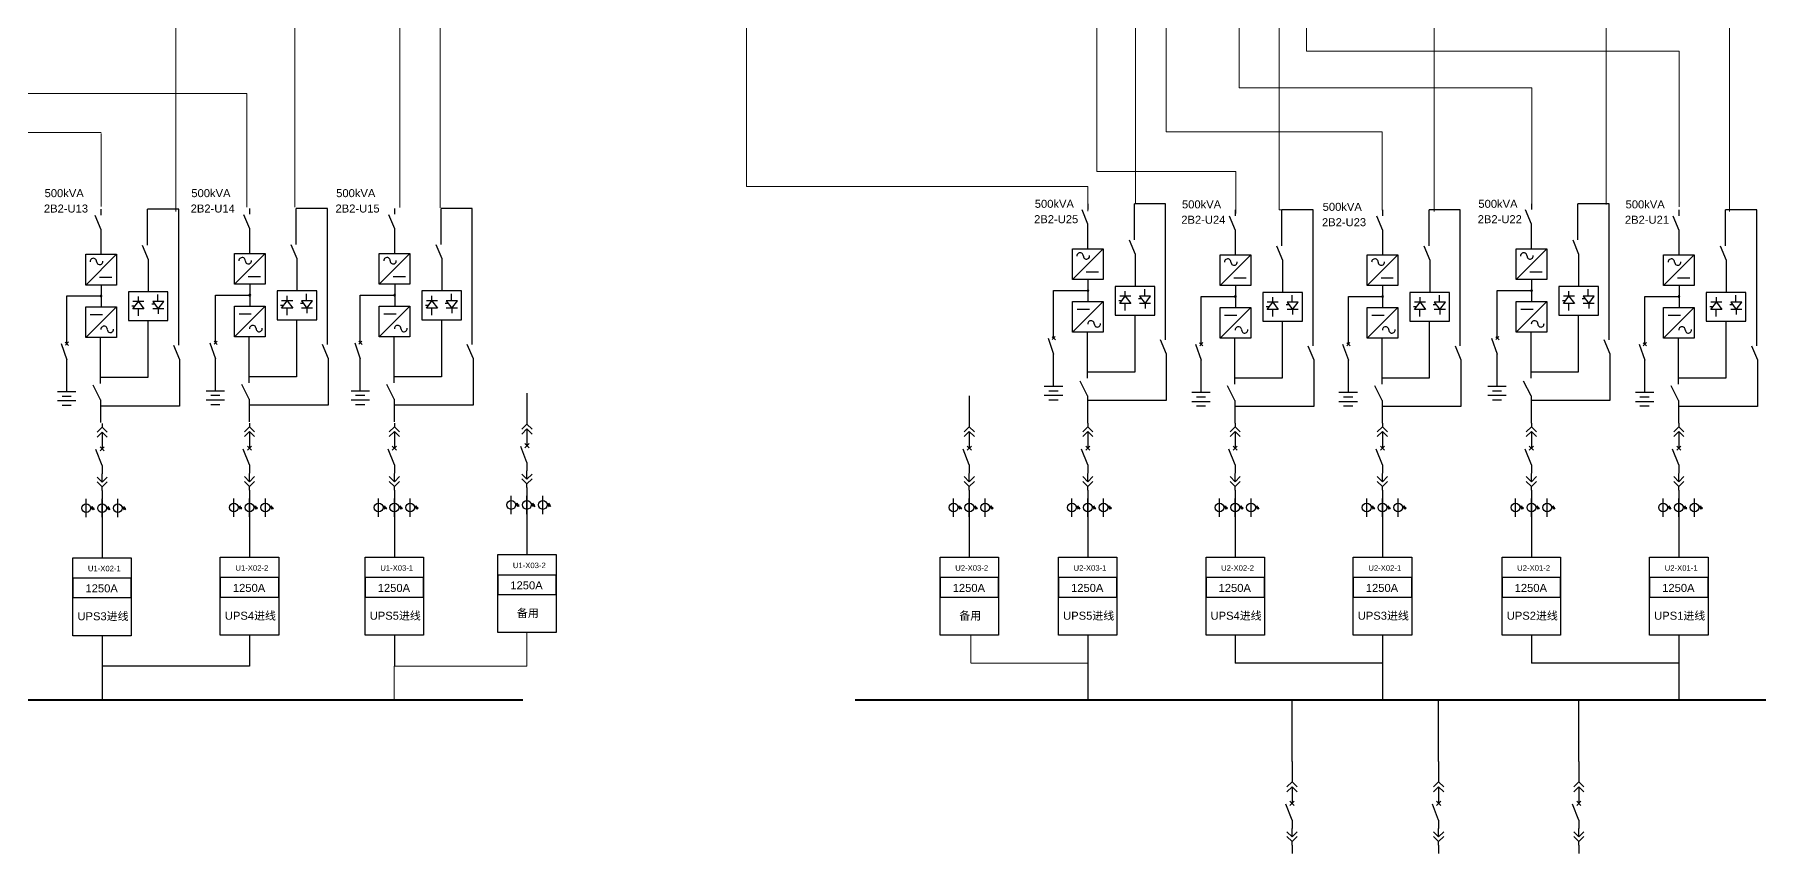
# Model space of a CAD drawing. Header units: millimetres. Extents: x -3460 to -460, y 6070 to 9130.
# Drawn here: x -1353.7 to -1200, y 7504 to 7577 of the extents above; entities that cross this region are included whole.
import ezdxf
from ezdxf.enums import TextEntityAlignment as Align

# ---------------------------------------------------------------- set-up
doc = ezdxf.new("R2010")
doc.units = ezdxf.units.MM
doc.header["$LTSCALE"] = 1000
doc.header["$MEASUREMENT"] = 0
doc.styles.get("Standard").update_dxf_attribs({"font": 'arial.ttf'})

# ---------------------------------------------------------------- blocks, each defined once
blk = doc.blocks.new('DYDQAA03')
at = {"color": 0}
for points in [[(0, 0), (0, -1.5)], [(-2.12, -3.62), (0, -1.5)], [(-2.12, -5.62), (0, -3.5)], [(2.12, -3.62), (0, -1.5)], [(2.12, -5.62), (0, -3.5)], [(0, -3.5), (0, -7)]]:
    blk.add_lwpolyline(points, dxfattribs=at)
blk = doc.blocks.new('DYDQAA09')
at = {"color": 0}
blk.add_lwpolyline([(0, 0), (0, -3.5)], dxfattribs=at)
blk.add_lwpolyline([(0, 0), (0, -3.5)], dxfattribs=at)
blk.add_lwpolyline([(0, 0), (0, -3.5)], dxfattribs=at)
blk.add_lwpolyline([(0, 0), (0, -3.5)], dxfattribs=at)
blk.add_lwpolyline([(0, 0), (0, -3.5)], dxfattribs=at)
blk.add_lwpolyline([(0, 0), (0, -3.5)], dxfattribs=at)
blk.add_lwpolyline([(0, 0), (0, -3.5)], dxfattribs=at)
blk.add_lwpolyline([(0, 0), (0, -3.5)], dxfattribs=at)
blk.add_lwpolyline([(0, 0), (0, -3.5)], dxfattribs=at)
blk = doc.blocks.new('DYDQ0201')
at = {"color": 0}
for points in [[(0.86, -0.86), (-0.86, 0.86)], [(-0.86, -0.86), (0.86, 0.86)], [(0, -7), (-2.61, -0.37)]]:
    blk.add_lwpolyline(points, dxfattribs=at)
blk = doc.blocks.new('DYDQAA04')
at = {"color": 0}
for points in [[(0, -3.5), (0, 0)], [(-2.12, -1.38), (0, -3.5)], [(-2.12, -3.38), (0, -5.5)], [(2.12, -1.38), (0, -3.5)], [(2.12, -3.38), (0, -5.5)], [(0, -7), (0, -5.5)]]:
    blk.add_lwpolyline(points, dxfattribs=at)
blk = doc.blocks.new('A$C03DD39B5')
for p, q in [((417, 475), (283, 392)), ((417, 422), (283, 339)), ((350, 333), (350, 467))]:
    blk.add_line(p, q)
blk.add_lwpolyline([(700, 167), (0, 167)])
blk.add_circle((350, 167), 167)
blk = doc.blocks.new('DYDQAA05')
at = {"color": 0}
blk.add_lwpolyline([(0, 0), (0, -7)], dxfattribs=at)

msp = doc.modelspace()

# ---------------------------------------------------------------- linework, layer by layer
at = {"color": 6, "lineweight": 20}
for p, q in [((-1321.12, 7623.63), (-1321.12, 7561.55)), ((-1290.27, 7623.83), (-1290.27, 7563.42)), ((-1259.04, 7623.92), (-1259.04, 7564.75)), ((-1252.88, 7623.89), (-1252.88, 7568.29)), ((-1246.39, 7623.88), (-1246.39, 7572.22)), ((-1240.37, 7623.85), (-1240.37, 7575.5)), ((-1240.37, 7575.5), (-1207.19, 7575.5)), ((-1207.19, 7575.5), (-1207.19, 7561.62)), ((-1357.56, 7571.7), (-1334.75, 7571.7)), ((-1334.75, 7571.7), (-1334.75, 7561.58)), ((-1246.39, 7572.22), (-1220.31, 7572.22)), ((-1220.31, 7572.22), (-1220.31, 7561.74)), ((-1363.63, 7568.24), (-1347.74, 7568.24)), ((-1347.74, 7568.15), (-1347.74, 7561.63)), ((-1252.88, 7568.29), (-1233.63, 7568.29)), ((-1233.63, 7568.29), (-1233.63, 7561.32)), ((-1259.04, 7564.75), (-1246.67, 7564.75)), ((-1246.67, 7564.75), (-1246.67, 7561.03)), ((-1290.27, 7563.42), (-1259.85, 7563.42)), ((-1259.85, 7563.42), (-1259.85, 7561.21))]:
    msp.add_line(p, q, dxfattribs=at)
at = {"color": 3, "lineweight": 20}
for p, q in [((-1202.7, 7608.85), (-1202.7, 7561.2)), ((-1213.68, 7606.36), (-1213.68, 7561.83)), ((-1229.02, 7603.39), (-1229.02, 7561.18)), ((-1242.82, 7600.63), (-1242.82, 7561.35)), ((-1255.62, 7598.03), (-1255.62, 7561.89))]:
    msp.add_line(p, q, dxfattribs=at)
at = {"color": 4, "lineweight": 20}
for p, q in [((-1341.07, 7585.46), (-1341.07, 7561.19)), ((-1330.48, 7583.28), (-1330.48, 7561.59)), ((-1317.55, 7580.72), (-1317.55, 7561.51))]:
    msp.add_line(p, q, dxfattribs=at)
at = {"color": 3, "lineweight": -2}
for p, q in [((-1348.29, 7560.88), (-1347.76, 7559.6)), ((-1347.72, 7560.88), (-1347.72, 7561.4)), ((-1340.82, 7561.4), (-1343.6, 7561.4)), ((-1343.6, 7558.18), (-1343.6, 7561.4)), ((-1340.82, 7561.4), (-1343.6, 7561.4)), ((-1335.05, 7560.94), (-1334.51, 7559.67)), ((-1334.48, 7560.95), (-1334.48, 7561.47)), ((-1327.58, 7561.47), (-1330.36, 7561.47)), ((-1330.36, 7558.25), (-1330.36, 7561.47)), ((-1327.58, 7561.47), (-1330.36, 7561.47)), ((-1322.15, 7560.94), (-1321.62, 7559.67)), ((-1321.58, 7560.95), (-1321.58, 7561.47)), ((-1314.68, 7561.47), (-1317.46, 7561.47)), ((-1317.46, 7558.25), (-1317.46, 7561.47)), ((-1314.68, 7561.47), (-1317.46, 7561.47)), ((-1260.4, 7561.36, 29417.21), (-1259.87, 7560.08, 29417.21)), ((-1259.83, 7561.36, 29417.21), (-1259.83, 7561.88, 29417.21)), ((-1252.93, 7561.88, 29417.21), (-1255.71, 7561.88, 29417.21)), ((-1255.71, 7558.66, 29417.21), (-1255.71, 7561.88, 29417.21)), ((-1252.93, 7561.88, 29417.21), (-1255.71, 7561.88, 29417.21)), ((-1247.26, 7560.82, 29417.21), (-1246.73, 7559.54, 29417.21)), ((-1246.69, 7560.82, 29417.21), (-1246.69, 7561.35, 29417.21)), ((-1239.79, 7561.35, 29417.21), (-1242.58, 7561.35, 29417.21)), ((-1242.58, 7558.12, 29417.21), (-1242.58, 7561.35, 29417.21)), ((-1239.79, 7561.35, 29417.21), (-1242.58, 7561.35, 29417.21)), ((-1234.15, 7560.82, 29417.21), (-1233.62, 7559.54, 29417.21)), ((-1233.58, 7560.82, 29417.21), (-1233.58, 7561.35, 29417.21)), ((-1226.68, 7561.35, 29417.21), (-1229.46, 7561.35, 29417.21)), ((-1229.46, 7558.12, 29417.21), (-1229.46, 7561.35, 29417.21)), ((-1226.68, 7561.35, 29417.21), (-1229.46, 7561.35, 29417.21)), ((-1220.89, 7561.36, 29417.21), (-1220.36, 7560.08, 29417.21)), ((-1220.32, 7561.36, 29417.21), (-1220.32, 7561.88, 29417.21)), ((-1213.42, 7561.88, 29417.21), (-1216.2, 7561.88, 29417.21)), ((-1216.2, 7558.66, 29417.21), (-1216.2, 7561.88, 29417.21)), ((-1213.42, 7561.88, 29417.21), (-1216.2, 7561.88, 29417.21)), ((-1207.76, 7560.82, 29417.21), (-1207.22, 7559.54, 29417.21)), ((-1207.19, 7560.82, 29417.21), (-1207.19, 7561.35, 29417.21)), ((-1200.28, 7561.35, 29417.21), (-1203.07, 7561.35, 29417.21)), ((-1203.07, 7558.12, 29417.21), (-1203.07, 7561.35, 29417.21)), ((-1200.28, 7561.35, 29417.21), (-1203.07, 7561.35, 29417.21)), ((-1347.76, 7559.6), (-1347.76, 7557.41)), ((-1334.51, 7559.67), (-1334.51, 7557.48)), ((-1321.62, 7559.67), (-1321.62, 7557.48)), ((-1259.87, 7560.08, 29417.21), (-1259.87, 7557.9, 29417.21)), ((-1246.73, 7559.54, 29417.21), (-1246.73, 7557.36, 29417.21)), ((-1233.62, 7559.54, 29417.21), (-1233.62, 7557.36, 29417.21)), ((-1220.36, 7560.08, 29417.21), (-1220.36, 7557.9, 29417.21)), ((-1207.22, 7559.54, 29417.21), (-1207.22, 7557.36, 29417.21)), ((-1346.38, 7557.38), (-1349.11, 7554.64)), ((-1349.11, 7557.38), (-1346.38, 7557.38)), ((-1349.11, 7554.64), (-1349.11, 7557.38)), ((-1346.38, 7557.38), (-1346.38, 7554.64)), ((-1344.07, 7558.2), (-1343.54, 7556.92)), ((-1333.13, 7557.45), (-1335.86, 7554.71)), ((-1335.86, 7557.45), (-1333.13, 7557.45)), ((-1335.86, 7554.71), (-1335.86, 7557.45)), ((-1333.13, 7557.45), (-1333.13, 7554.71)), ((-1330.83, 7558.26), (-1330.3, 7556.99)), ((-1320.23, 7557.45), (-1322.97, 7554.71)), ((-1322.97, 7557.45), (-1320.23, 7557.45)), ((-1322.97, 7554.71), (-1322.97, 7557.45)), ((-1320.23, 7557.45), (-1320.23, 7554.71)), ((-1317.93, 7558.26), (-1317.4, 7556.99)), ((-1258.48, 7557.86, 29417.21), (-1261.22, 7555.12, 29417.21)), ((-1261.22, 7557.86, 29417.21), (-1258.48, 7557.86, 29417.21)), ((-1261.22, 7555.12, 29417.21), (-1261.22, 7557.86, 29417.21)), ((-1258.48, 7557.86, 29417.21), (-1258.48, 7555.12, 29417.21)), ((-1256.18, 7558.68, 29417.21), (-1255.65, 7557.4, 29417.21)), ((-1255.65, 7557.4, 29417.21), (-1255.65, 7554.52, 29417.21)), ((-1243.05, 7558.14, 29417.21), (-1242.51, 7556.86, 29417.21)), ((-1229.93, 7558.14, 29417.21), (-1229.4, 7556.86, 29417.21)), ((-1218.97, 7557.86, 29417.21), (-1221.71, 7555.12, 29417.21)), ((-1221.71, 7557.86, 29417.21), (-1218.97, 7557.86, 29417.21)), ((-1221.71, 7555.12, 29417.21), (-1221.71, 7557.86, 29417.21)), ((-1218.97, 7557.86, 29417.21), (-1218.97, 7555.12, 29417.21)), ((-1216.67, 7558.68, 29417.21), (-1216.14, 7557.4, 29417.21)), ((-1216.14, 7557.4, 29417.21), (-1216.14, 7554.52, 29417.21)), ((-1203.54, 7558.14, 29417.21), (-1203, 7556.86, 29417.21)), ((-1343.54, 7556.92), (-1343.54, 7554.04)), ((-1330.3, 7556.99), (-1330.3, 7554.11)), ((-1317.4, 7556.99), (-1317.4, 7554.11)), ((-1245.35, 7557.32, 29417.21), (-1248.08, 7554.59, 29417.21)), ((-1248.08, 7557.32, 29417.21), (-1245.35, 7557.32, 29417.21)), ((-1248.08, 7554.59, 29417.21), (-1248.08, 7557.32, 29417.21)), ((-1245.35, 7557.32, 29417.21), (-1245.35, 7554.59, 29417.21)), ((-1242.51, 7556.86, 29417.21), (-1242.51, 7553.98, 29417.21)), ((-1232.24, 7557.32, 29417.21), (-1234.97, 7554.59, 29417.21)), ((-1234.97, 7557.32, 29417.21), (-1232.24, 7557.32, 29417.21)), ((-1234.97, 7554.59, 29417.21), (-1234.97, 7557.32, 29417.21)), ((-1232.24, 7557.32, 29417.21), (-1232.24, 7554.59, 29417.21)), ((-1229.4, 7556.86, 29417.21), (-1229.4, 7553.98, 29417.21)), ((-1205.84, 7557.32, 29417.21), (-1208.57, 7554.59, 29417.21)), ((-1208.57, 7557.32, 29417.21), (-1205.84, 7557.32, 29417.21)), ((-1208.57, 7554.59, 29417.21), (-1208.57, 7557.32, 29417.21)), ((-1205.84, 7557.32, 29417.21), (-1205.84, 7554.59, 29417.21)), ((-1203, 7556.86, 29417.21), (-1203, 7553.98, 29417.21)), ((-1346.38, 7554.64), (-1349.11, 7554.64)), ((-1347.88, 7555.33), (-1346.79, 7555.33)), ((-1347.74, 7554.66), (-1347.74, 7552.73)), ((-1333.13, 7554.71), (-1335.86, 7554.71)), ((-1334.63, 7555.4), (-1333.54, 7555.4)), ((-1334.49, 7554.73), (-1334.49, 7552.8)), ((-1320.23, 7554.71), (-1322.97, 7554.71)), ((-1321.73, 7555.4), (-1320.64, 7555.4)), ((-1321.59, 7554.73), (-1321.59, 7552.8)), ((-1258.48, 7555.12, 29417.21), (-1261.22, 7555.12, 29417.21)), ((-1259.99, 7555.81, 29417.21), (-1258.89, 7555.81, 29417.21)), ((-1259.84, 7555.14, 29417.21), (-1259.84, 7553.21, 29417.21)), ((-1255.65, 7554.52, 29417.21), (-1257.42, 7554.52, 29417.21)), ((-1257.42, 7554.52, 29417.21), (-1257.42, 7551.95, 29417.21)), ((-1253.88, 7554.52, 29417.21), (-1255.65, 7554.52, 29417.21)), ((-1253.88, 7551.95, 29417.21), (-1253.88, 7554.52, 29417.21)), ((-1245.35, 7554.59, 29417.21), (-1248.08, 7554.59, 29417.21)), ((-1246.85, 7555.27, 29417.21), (-1245.76, 7555.27, 29417.21)), ((-1246.71, 7554.6, 29417.21), (-1246.71, 7552.68, 29417.21)), ((-1232.24, 7554.59, 29417.21), (-1234.97, 7554.59, 29417.21)), ((-1233.74, 7555.27, 29417.21), (-1232.65, 7555.27, 29417.21)), ((-1233.6, 7554.6, 29417.21), (-1233.6, 7552.68, 29417.21)), ((-1218.97, 7555.12, 29417.21), (-1221.71, 7555.12, 29417.21)), ((-1220.48, 7555.81, 29417.21), (-1219.38, 7555.81, 29417.21)), ((-1220.33, 7555.14, 29417.21), (-1220.33, 7553.21, 29417.21)), ((-1216.14, 7554.52, 29417.21), (-1217.91, 7554.52, 29417.21)), ((-1217.91, 7554.52, 29417.21), (-1217.91, 7551.95, 29417.21)), ((-1214.37, 7554.52, 29417.21), (-1216.14, 7554.52, 29417.21)), ((-1214.37, 7551.95, 29417.21), (-1214.37, 7554.52, 29417.21)), ((-1205.84, 7554.59, 29417.21), (-1208.57, 7554.59, 29417.21)), ((-1207.34, 7555.27, 29417.21), (-1206.25, 7555.27, 29417.21)), ((-1207.2, 7554.6, 29417.21), (-1207.2, 7552.68, 29417.21)), ((-1350.79, 7553.67), (-1347.74, 7553.67)), ((-1350.79, 7550.88), (-1350.79, 7553.67)), ((-1350.79, 7550.88), (-1350.79, 7553.64)), ((-1343.54, 7554.04), (-1345.31, 7554.04)), ((-1345.31, 7554.04), (-1345.31, 7551.47)), ((-1343.92, 7553.16), (-1344.9, 7553.16)), ((-1344.9, 7552.51), (-1344.41, 7553.16)), ((-1344.41, 7553.17), (-1344.41, 7553.61)), ((-1344.41, 7553.16), (-1343.92, 7552.51)), ((-1341.78, 7554.04), (-1343.54, 7554.04)), ((-1342.96, 7552.92), (-1343.22, 7552.92)), ((-1342.15, 7553.16), (-1343.14, 7553.16)), ((-1343.14, 7553.16), (-1342.65, 7552.51)), ((-1342.68, 7553.18), (-1342.68, 7553.8)), ((-1342.65, 7552.51), (-1342.15, 7553.16)), ((-1341.78, 7551.47), (-1341.78, 7554.04)), ((-1337.55, 7553.74), (-1334.49, 7553.74)), ((-1337.55, 7550.95), (-1337.55, 7553.74)), ((-1337.55, 7550.95), (-1337.55, 7553.71)), ((-1330.3, 7554.11), (-1332.06, 7554.11)), ((-1332.06, 7554.11), (-1332.06, 7551.54)), ((-1331.49, 7552.82), (-1331.75, 7552.82)), ((-1330.67, 7553.23), (-1331.66, 7553.23)), ((-1331.66, 7552.58), (-1331.17, 7553.23)), ((-1331.17, 7553.24), (-1331.17, 7553.67)), ((-1331.17, 7553.23), (-1330.67, 7552.58)), ((-1328.53, 7554.11), (-1330.3, 7554.11)), ((-1329.72, 7552.99), (-1329.98, 7552.99)), ((-1328.91, 7553.23), (-1329.89, 7553.23)), ((-1329.89, 7553.23), (-1329.4, 7552.58)), ((-1329.44, 7553.25), (-1329.44, 7553.86)), ((-1329.4, 7552.58), (-1328.91, 7553.23)), ((-1328.53, 7551.54), (-1328.53, 7554.11)), ((-1324.65, 7553.74), (-1321.59, 7553.74)), ((-1324.65, 7550.95), (-1324.65, 7553.74)), ((-1324.65, 7550.95), (-1324.65, 7553.71)), ((-1317.4, 7554.11), (-1319.16, 7554.11)), ((-1319.16, 7554.11), (-1319.16, 7551.54)), ((-1318.59, 7552.82), (-1318.85, 7552.82)), ((-1317.77, 7553.23), (-1318.76, 7553.23)), ((-1318.76, 7552.58), (-1318.27, 7553.23)), ((-1318.27, 7553.24), (-1318.27, 7553.67)), ((-1318.27, 7553.23), (-1317.77, 7552.58)), ((-1315.63, 7554.11), (-1317.4, 7554.11)), ((-1316.82, 7552.99), (-1317.08, 7552.99)), ((-1316.01, 7553.23), (-1316.99, 7553.23)), ((-1316.99, 7553.23), (-1316.5, 7552.58)), ((-1316.54, 7553.25), (-1316.54, 7553.86)), ((-1316.5, 7552.58), (-1316.01, 7553.23)), ((-1315.63, 7551.54), (-1315.63, 7554.11)), ((-1262.9, 7554.15, 29417.21), (-1259.84, 7554.15, 29417.21)), ((-1262.9, 7551.36, 29417.21), (-1262.9, 7554.15, 29417.21)), ((-1262.9, 7551.36, 29417.21), (-1262.9, 7554.13, 29417.21)), ((-1261.22, 7553.18, 29417.21), (-1258.48, 7553.18, 29417.21)), ((-1258.48, 7553.18, 29417.21), (-1261.22, 7550.44, 29417.21)), ((-1261.22, 7550.44, 29417.21), (-1261.22, 7553.18, 29417.21)), ((-1258.48, 7553.18, 29417.21), (-1258.48, 7550.44, 29417.21)), ((-1256.84, 7553.23, 29417.21), (-1257.1, 7553.23, 29417.21)), ((-1256.03, 7553.65, 29417.21), (-1257.01, 7553.65, 29417.21)), ((-1257.01, 7552.99, 29417.21), (-1256.52, 7553.65, 29417.21)), ((-1256.03, 7552.99, 29417.21), (-1257.01, 7552.99, 29417.21)), ((-1256.56, 7552.97, 29417.21), (-1256.56, 7552.36, 29417.21)), ((-1256.52, 7553.65, 29417.21), (-1256.52, 7554.09, 29417.21)), ((-1256.52, 7553.65, 29417.21), (-1256.03, 7552.99, 29417.21)), ((-1255.07, 7553.4, 29417.21), (-1255.33, 7553.4, 29417.21)), ((-1254.26, 7553.65, 29417.21), (-1255.25, 7553.65, 29417.21)), ((-1255.25, 7553.65, 29417.21), (-1254.75, 7552.99, 29417.21)), ((-1254.26, 7552.99, 29417.21), (-1255.25, 7552.99, 29417.21)), ((-1254.79, 7553.66, 29417.21), (-1254.79, 7554.28, 29417.21)), ((-1254.75, 7552.99, 29417.21), (-1254.26, 7553.65, 29417.21)), ((-1254.75, 7552.99, 29417.21), (-1254.75, 7552.55, 29417.21)), ((-1249.76, 7553.62, 29417.21), (-1246.71, 7553.62, 29417.21)), ((-1249.76, 7550.82, 29417.21), (-1249.76, 7553.62, 29417.21)), ((-1249.76, 7550.82, 29417.21), (-1249.76, 7553.59, 29417.21)), ((-1242.51, 7553.98, 29417.21), (-1244.28, 7553.98, 29417.21)), ((-1244.28, 7553.98, 29417.21), (-1244.28, 7551.41, 29417.21)), ((-1242.89, 7553.11, 29417.21), (-1243.88, 7553.11, 29417.21)), ((-1243.88, 7552.45, 29417.21), (-1243.38, 7553.11, 29417.21)), ((-1243.38, 7553.11, 29417.21), (-1243.38, 7553.55, 29417.21)), ((-1243.38, 7553.11, 29417.21), (-1242.89, 7552.45, 29417.21)), ((-1240.75, 7553.98, 29417.21), (-1242.51, 7553.98, 29417.21)), ((-1241.94, 7552.87, 29417.21), (-1242.2, 7552.87, 29417.21)), ((-1241.13, 7553.11, 29417.21), (-1242.11, 7553.11, 29417.21)), ((-1242.11, 7553.11, 29417.21), (-1241.62, 7552.45, 29417.21)), ((-1241.66, 7553.12, 29417.21), (-1241.66, 7553.74, 29417.21)), ((-1241.62, 7552.45, 29417.21), (-1241.13, 7553.11, 29417.21)), ((-1240.75, 7551.41, 29417.21), (-1240.75, 7553.98, 29417.21)), ((-1236.65, 7553.62, 29417.21), (-1233.6, 7553.62, 29417.21)), ((-1236.65, 7550.82, 29417.21), (-1236.65, 7553.62, 29417.21)), ((-1236.65, 7550.82, 29417.21), (-1236.65, 7553.59, 29417.21)), ((-1229.4, 7553.98, 29417.21), (-1231.17, 7553.98, 29417.21)), ((-1231.17, 7553.98, 29417.21), (-1231.17, 7551.41, 29417.21)), ((-1229.78, 7553.11, 29417.21), (-1230.77, 7553.11, 29417.21)), ((-1230.77, 7552.45, 29417.21), (-1230.27, 7553.11, 29417.21)), ((-1230.27, 7553.11, 29417.21), (-1230.27, 7553.55, 29417.21)), ((-1230.27, 7553.11, 29417.21), (-1229.78, 7552.45, 29417.21)), ((-1227.64, 7553.98, 29417.21), (-1229.4, 7553.98, 29417.21)), ((-1228.83, 7552.87, 29417.21), (-1229.09, 7552.87, 29417.21)), ((-1228.01, 7553.11, 29417.21), (-1229, 7553.11, 29417.21)), ((-1229, 7553.11, 29417.21), (-1228.51, 7552.45, 29417.21)), ((-1228.54, 7553.12, 29417.21), (-1228.54, 7553.74, 29417.21)), ((-1228.51, 7552.45, 29417.21), (-1228.01, 7553.11, 29417.21)), ((-1227.64, 7551.41, 29417.21), (-1227.64, 7553.98, 29417.21)), ((-1223.39, 7554.15, 29417.21), (-1220.33, 7554.15, 29417.21)), ((-1223.39, 7551.36, 29417.21), (-1223.39, 7554.15, 29417.21)), ((-1223.39, 7551.36, 29417.21), (-1223.39, 7554.13, 29417.21)), ((-1221.71, 7553.18, 29417.21), (-1218.97, 7553.18, 29417.21)), ((-1218.97, 7553.18, 29417.21), (-1221.71, 7550.44, 29417.21)), ((-1221.71, 7550.44, 29417.21), (-1221.71, 7553.18, 29417.21)), ((-1218.97, 7553.18, 29417.21), (-1218.97, 7550.44, 29417.21)), ((-1217.33, 7553.23, 29417.21), (-1217.59, 7553.23, 29417.21)), ((-1216.52, 7553.65, 29417.21), (-1217.5, 7553.65, 29417.21)), ((-1217.5, 7552.99, 29417.21), (-1217.01, 7553.65, 29417.21)), ((-1216.52, 7552.99, 29417.21), (-1217.5, 7552.99, 29417.21)), ((-1217.05, 7552.97, 29417.21), (-1217.05, 7552.36, 29417.21)), ((-1217.01, 7553.65, 29417.21), (-1217.01, 7554.09, 29417.21)), ((-1217.01, 7553.65, 29417.21), (-1216.52, 7552.99, 29417.21)), ((-1215.56, 7553.4, 29417.21), (-1215.82, 7553.4, 29417.21)), ((-1214.75, 7553.65, 29417.21), (-1215.74, 7553.65, 29417.21)), ((-1215.74, 7553.65, 29417.21), (-1215.24, 7552.99, 29417.21)), ((-1214.75, 7552.99, 29417.21), (-1215.74, 7552.99, 29417.21)), ((-1215.28, 7553.66, 29417.21), (-1215.28, 7554.28, 29417.21)), ((-1215.24, 7552.99, 29417.21), (-1214.75, 7553.65, 29417.21)), ((-1215.24, 7552.99, 29417.21), (-1215.24, 7552.55, 29417.21)), ((-1210.25, 7553.62, 29417.21), (-1207.2, 7553.62, 29417.21)), ((-1210.25, 7550.82, 29417.21), (-1210.25, 7553.62, 29417.21)), ((-1210.25, 7550.82, 29417.21), (-1210.25, 7553.59, 29417.21)), ((-1203, 7553.98, 29417.21), (-1204.77, 7553.98, 29417.21)), ((-1204.77, 7553.98, 29417.21), (-1204.77, 7551.41, 29417.21)), ((-1203.38, 7553.11, 29417.21), (-1204.37, 7553.11, 29417.21)), ((-1204.37, 7552.45, 29417.21), (-1203.87, 7553.11, 29417.21)), ((-1203.87, 7553.11, 29417.21), (-1203.87, 7553.55, 29417.21)), ((-1203.87, 7553.11, 29417.21), (-1203.38, 7552.45, 29417.21)), ((-1201.24, 7553.98, 29417.21), (-1203, 7553.98, 29417.21)), ((-1202.43, 7552.87, 29417.21), (-1202.69, 7552.87, 29417.21)), ((-1201.62, 7553.11, 29417.21), (-1202.6, 7553.11, 29417.21)), ((-1202.6, 7553.11, 29417.21), (-1202.11, 7552.45, 29417.21)), ((-1202.15, 7553.12, 29417.21), (-1202.15, 7553.74, 29417.21)), ((-1202.11, 7552.45, 29417.21), (-1201.62, 7553.11, 29417.21)), ((-1201.24, 7551.41, 29417.21), (-1201.24, 7553.98, 29417.21)), ((-1349.11, 7552.69), (-1346.38, 7552.69)), ((-1346.38, 7552.69), (-1349.11, 7549.96)), ((-1349.11, 7549.96), (-1349.11, 7552.69)), ((-1348.7, 7552.01), (-1347.61, 7552.01)), ((-1346.38, 7552.69), (-1346.38, 7549.96)), ((-1345.31, 7551.47), (-1343.54, 7551.47)), ((-1344.73, 7552.75), (-1344.99, 7552.75)), ((-1343.92, 7552.51), (-1344.9, 7552.51)), ((-1344.45, 7552.49), (-1344.45, 7551.88)), ((-1343.54, 7551.47), (-1341.78, 7551.47)), ((-1342.15, 7552.51), (-1343.14, 7552.51)), ((-1342.65, 7552.51), (-1342.65, 7552.07)), ((-1335.86, 7552.76), (-1333.13, 7552.76)), ((-1333.13, 7552.76), (-1335.86, 7550.03)), ((-1335.86, 7550.03), (-1335.86, 7552.76)), ((-1335.45, 7552.08), (-1334.36, 7552.08)), ((-1333.13, 7552.76), (-1333.13, 7550.03)), ((-1332.06, 7551.54), (-1330.3, 7551.54)), ((-1330.67, 7552.58), (-1331.66, 7552.58)), ((-1331.2, 7552.56), (-1331.2, 7551.95)), ((-1330.3, 7551.54), (-1328.53, 7551.54)), ((-1328.91, 7552.58), (-1329.89, 7552.58)), ((-1329.4, 7552.57), (-1329.4, 7552.14)), ((-1322.97, 7552.76), (-1320.23, 7552.76)), ((-1320.23, 7552.76), (-1322.97, 7550.03)), ((-1322.97, 7550.03), (-1322.97, 7552.76)), ((-1322.56, 7552.08), (-1321.46, 7552.08)), ((-1320.23, 7552.76), (-1320.23, 7550.03)), ((-1319.16, 7551.54), (-1317.4, 7551.54)), ((-1317.77, 7552.58), (-1318.76, 7552.58)), ((-1318.31, 7552.56), (-1318.31, 7551.95)), ((-1317.4, 7551.54), (-1315.63, 7551.54)), ((-1316.01, 7552.58), (-1316.99, 7552.58)), ((-1316.5, 7552.57), (-1316.5, 7552.14)), ((-1260.81, 7552.49, 29417.21), (-1259.71, 7552.49, 29417.21)), ((-1257.42, 7551.95, 29417.21), (-1255.65, 7551.95, 29417.21)), ((-1255.65, 7551.95, 29417.21), (-1253.88, 7551.95, 29417.21)), ((-1248.08, 7552.64, 29417.21), (-1245.35, 7552.64, 29417.21)), ((-1245.35, 7552.64, 29417.21), (-1248.08, 7549.9, 29417.21)), ((-1248.08, 7549.9, 29417.21), (-1248.08, 7552.64, 29417.21)), ((-1247.67, 7551.95, 29417.21), (-1246.58, 7551.95, 29417.21)), ((-1245.35, 7552.64, 29417.21), (-1245.35, 7549.9, 29417.21)), ((-1244.28, 7551.41, 29417.21), (-1242.51, 7551.41, 29417.21)), ((-1243.7, 7552.69, 29417.21), (-1243.96, 7552.69, 29417.21)), ((-1242.89, 7552.45, 29417.21), (-1243.88, 7552.45, 29417.21)), ((-1243.42, 7552.44, 29417.21), (-1243.42, 7551.82, 29417.21)), ((-1242.51, 7551.41, 29417.21), (-1240.75, 7551.41, 29417.21)), ((-1241.13, 7552.45, 29417.21), (-1242.11, 7552.45, 29417.21)), ((-1241.62, 7552.45, 29417.21), (-1241.62, 7552.01, 29417.21)), ((-1234.97, 7552.64, 29417.21), (-1232.24, 7552.64, 29417.21)), ((-1232.24, 7552.64, 29417.21), (-1234.97, 7549.9, 29417.21)), ((-1234.97, 7549.9, 29417.21), (-1234.97, 7552.64, 29417.21)), ((-1234.56, 7551.95, 29417.21), (-1233.47, 7551.95, 29417.21)), ((-1232.24, 7552.64, 29417.21), (-1232.24, 7549.9, 29417.21)), ((-1231.17, 7551.41, 29417.21), (-1229.4, 7551.41, 29417.21)), ((-1230.59, 7552.69, 29417.21), (-1230.85, 7552.69, 29417.21)), ((-1229.78, 7552.45, 29417.21), (-1230.77, 7552.45, 29417.21)), ((-1230.31, 7552.44, 29417.21), (-1230.31, 7551.82, 29417.21)), ((-1229.4, 7551.41, 29417.21), (-1227.64, 7551.41, 29417.21)), ((-1228.01, 7552.45, 29417.21), (-1229, 7552.45, 29417.21)), ((-1228.51, 7552.45, 29417.21), (-1228.51, 7552.01, 29417.21)), ((-1221.3, 7552.49, 29417.21), (-1220.2, 7552.49, 29417.21)), ((-1217.91, 7551.95, 29417.21), (-1216.14, 7551.95, 29417.21)), ((-1216.14, 7551.95, 29417.21), (-1214.37, 7551.95, 29417.21)), ((-1208.57, 7552.64, 29417.21), (-1205.84, 7552.64, 29417.21)), ((-1205.84, 7552.64, 29417.21), (-1208.57, 7549.9, 29417.21)), ((-1208.57, 7549.9, 29417.21), (-1208.57, 7552.64, 29417.21)), ((-1208.16, 7551.95, 29417.21), (-1207.07, 7551.95, 29417.21)), ((-1205.84, 7552.64, 29417.21), (-1205.84, 7549.9, 29417.21)), ((-1204.77, 7551.41, 29417.21), (-1203, 7551.41, 29417.21)), ((-1204.19, 7552.69, 29417.21), (-1204.45, 7552.69, 29417.21)), ((-1203.38, 7552.45, 29417.21), (-1204.37, 7552.45, 29417.21)), ((-1203.91, 7552.44, 29417.21), (-1203.91, 7551.82, 29417.21)), ((-1203, 7551.41, 29417.21), (-1201.24, 7551.41, 29417.21)), ((-1201.62, 7552.45, 29417.21), (-1202.6, 7552.45, 29417.21)), ((-1202.11, 7552.45, 29417.21), (-1202.11, 7552.01, 29417.21)), ((-1346.38, 7549.96), (-1349.11, 7549.96)), ((-1333.13, 7550.03), (-1335.86, 7550.03)), ((-1320.23, 7550.03), (-1322.97, 7550.03)), ((-1258.48, 7550.44, 29417.21), (-1261.22, 7550.44, 29417.21)), ((-1245.35, 7549.9, 29417.21), (-1248.08, 7549.9, 29417.21)), ((-1232.24, 7549.9, 29417.21), (-1234.97, 7549.9, 29417.21)), ((-1218.97, 7550.44, 29417.21), (-1221.71, 7550.44, 29417.21)), ((-1205.84, 7549.9, 29417.21), (-1208.57, 7549.9, 29417.21))]:
    msp.add_line(p, q, dxfattribs=at)
at = {"color": 3}
for p, q in [((-1340.82, 7549.27), (-1340.82, 7561.4)), ((-1327.58, 7549.34), (-1327.58, 7561.47)), ((-1314.68, 7549.34), (-1314.68, 7561.47)), ((-1252.93, 7549.75, 29417.21), (-1252.93, 7561.88, 29417.21)), ((-1239.79, 7549.22, 29417.21), (-1239.79, 7561.35, 29417.21)), ((-1226.68, 7549.22, 29417.21), (-1226.68, 7561.35, 29417.21)), ((-1213.42, 7549.75, 29417.21), (-1213.42, 7561.88, 29417.21)), ((-1200.28, 7549.22, 29417.21), (-1200.28, 7561.35, 29417.21)), ((-1343.58, 7551.47), (-1343.58, 7548.01)), ((-1330.33, 7551.54), (-1330.33, 7548.08)), ((-1317.43, 7551.54), (-1317.43, 7548.08)), ((-1262.9, 7549.9, 29417.21), (-1262.9, 7551.36, 29417.21)), ((-1255.68, 7551.95, 29417.21), (-1255.68, 7548.49, 29417.21)), ((-1242.55, 7551.41, 29417.21), (-1242.55, 7547.96, 29417.21)), ((-1229.44, 7551.41, 29417.21), (-1229.44, 7547.96, 29417.21)), ((-1223.39, 7549.9, 29417.21), (-1223.39, 7551.36, 29417.21)), ((-1216.18, 7551.95, 29417.21), (-1216.18, 7548.49, 29417.21)), ((-1203.04, 7551.41, 29417.21), (-1203.04, 7547.96, 29417.21)), ((-1350.79, 7549.42), (-1350.79, 7550.88)), ((-1347.78, 7545.85), (-1347.78, 7549.96)), ((-1337.55, 7549.49), (-1337.55, 7550.95)), ((-1334.54, 7545.91), (-1334.54, 7550.03)), ((-1324.65, 7549.49), (-1324.65, 7550.95)), ((-1321.64, 7545.91), (-1321.64, 7550.03)), ((-1263.4, 7549.9, 29417.21), (-1262.9, 7548.47, 29417.21)), ((-1262.76, 7550.05, 29417.21), (-1263.03, 7549.77, 29417.21)), ((-1262.74, 7549.75, 29417.21), (-1263.03, 7550.03, 29417.21)), ((-1259.89, 7546.33, 29417.21), (-1259.89, 7550.44, 29417.21)), ((-1253.4, 7549.77, 29417.21), (-1252.87, 7548.49, 29417.21)), ((-1249.76, 7549.36, 29417.21), (-1249.76, 7550.82, 29417.21)), ((-1246.75, 7545.79, 29417.21), (-1246.75, 7549.9, 29417.21)), ((-1236.65, 7549.36, 29417.21), (-1236.65, 7550.82, 29417.21)), ((-1233.64, 7545.79, 29417.21), (-1233.64, 7549.9, 29417.21)), ((-1223.9, 7549.9, 29417.21), (-1223.39, 7548.47, 29417.21)), ((-1223.23, 7549.75, 29417.21), (-1223.53, 7550.03, 29417.21)), ((-1223.25, 7550.05, 29417.21), (-1223.52, 7549.77, 29417.21)), ((-1220.38, 7546.33, 29417.21), (-1220.38, 7550.44, 29417.21)), ((-1213.89, 7549.77, 29417.21), (-1213.36, 7548.49, 29417.21)), ((-1210.25, 7549.36, 29417.21), (-1210.25, 7550.82, 29417.21)), ((-1207.24, 7545.79, 29417.21), (-1207.24, 7549.9, 29417.21)), ((-1351.3, 7549.42), (-1350.79, 7547.98)), ((-1350.63, 7549.26), (-1350.93, 7549.55)), ((-1350.65, 7549.56), (-1350.92, 7549.29)), ((-1341.29, 7549.29), (-1340.76, 7548.01)), ((-1338.05, 7549.49), (-1337.55, 7548.05)), ((-1337.39, 7549.33), (-1337.68, 7549.62)), ((-1337.41, 7549.63), (-1337.67, 7549.36)), ((-1328.05, 7549.36), (-1327.51, 7548.08)), ((-1325.15, 7549.49), (-1324.65, 7548.05)), ((-1324.49, 7549.33), (-1324.78, 7549.62)), ((-1324.51, 7549.63), (-1324.77, 7549.36)), ((-1315.15, 7549.36), (-1314.61, 7548.08)), ((-1262.9, 7545.6, 29417.21), (-1262.9, 7548.47, 29417.21)), ((-1252.87, 7548.49, 29417.21), (-1252.87, 7544.33, 29417.21)), ((-1250.27, 7549.36, 29417.21), (-1249.76, 7547.93, 29417.21)), ((-1249.6, 7549.21, 29417.21), (-1249.9, 7549.49, 29417.21)), ((-1249.62, 7549.51, 29417.21), (-1249.89, 7549.23, 29417.21)), ((-1240.26, 7549.23, 29417.21), (-1239.73, 7547.96, 29417.21)), ((-1237.16, 7549.36, 29417.21), (-1236.65, 7547.93, 29417.21)), ((-1236.49, 7549.21, 29417.21), (-1236.79, 7549.49, 29417.21)), ((-1236.51, 7549.51, 29417.21), (-1236.78, 7549.23, 29417.21)), ((-1227.15, 7549.23, 29417.21), (-1226.62, 7547.96, 29417.21)), ((-1223.39, 7545.6, 29417.21), (-1223.39, 7548.47, 29417.21)), ((-1213.36, 7548.49, 29417.21), (-1213.36, 7544.33, 29417.21)), ((-1210.76, 7549.36, 29417.21), (-1210.25, 7547.93, 29417.21)), ((-1210.1, 7549.21, 29417.21), (-1210.39, 7549.49, 29417.21)), ((-1210.11, 7549.51, 29417.21), (-1210.38, 7549.23, 29417.21)), ((-1200.75, 7549.23, 29417.21), (-1200.22, 7547.96, 29417.21)), ((-1350.79, 7545.12), (-1350.79, 7547.98)), ((-1340.76, 7548.01), (-1340.76, 7543.85)), ((-1337.55, 7545.19), (-1337.55, 7548.05)), ((-1327.51, 7548.08), (-1327.51, 7543.92)), ((-1324.65, 7545.19), (-1324.65, 7548.05)), ((-1314.61, 7548.08), (-1314.61, 7543.92)), ((-1249.76, 7545.06, 29417.21), (-1249.76, 7547.93, 29417.21)), ((-1239.73, 7547.96, 29417.21), (-1239.73, 7543.8, 29417.21)), ((-1236.65, 7545.06, 29417.21), (-1236.65, 7547.93, 29417.21)), ((-1226.62, 7547.96, 29417.21), (-1226.62, 7543.8, 29417.21)), ((-1210.25, 7545.06, 29417.21), (-1210.25, 7547.93, 29417.21)), ((-1200.22, 7547.96, 29417.21), (-1200.22, 7543.8, 29417.21)), ((-1347.78, 7544.39), (-1348.44, 7545.7)), ((-1334.54, 7544.46), (-1335.2, 7545.77)), ((-1321.64, 7544.46), (-1322.3, 7545.77)), ((-1259.89, 7544.76, 29417.21), (-1260.55, 7546.07, 29417.21)), ((-1246.75, 7544.33, 29417.21), (-1247.41, 7545.65, 29417.21)), ((-1233.64, 7544.33, 29417.21), (-1234.3, 7545.65, 29417.21)), ((-1220.38, 7544.76, 29417.21), (-1221.04, 7546.07, 29417.21)), ((-1207.24, 7544.33, 29417.21), (-1207.91, 7545.65, 29417.21)), ((-1347.78, 7544.39), (-1347.78, 7542.38)), ((-1340.76, 7543.85), (-1347.78, 7543.85)), ((-1334.54, 7544.46), (-1334.54, 7542.45)), ((-1327.51, 7543.92), (-1334.54, 7543.92)), ((-1321.64, 7544.46), (-1321.64, 7542.45)), ((-1314.61, 7543.92), (-1321.64, 7543.92)), ((-1309.83, 7544.99, 29417.21), (-1309.83, 7542.55, 29417.21)), ((-1270.43, 7544.76, 29417.21), (-1270.43, 7542.32, 29417.21)), ((-1259.89, 7544.76, 29417.21), (-1259.89, 7542.32, 29417.21)), ((-1252.87, 7544.33, 29417.21), (-1259.89, 7544.33, 29417.21)), ((-1246.75, 7544.33, 29417.21), (-1246.75, 7542.32, 29417.21)), ((-1239.73, 7543.8, 29417.21), (-1246.75, 7543.8, 29417.21)), ((-1233.64, 7544.33, 29417.21), (-1233.64, 7542.32, 29417.21)), ((-1226.62, 7543.8, 29417.21), (-1233.64, 7543.8, 29417.21)), ((-1220.38, 7544.76, 29417.21), (-1220.38, 7542.32, 29417.21)), ((-1213.36, 7544.33, 29417.21), (-1220.38, 7544.33, 29417.21)), ((-1207.24, 7544.33, 29417.21), (-1207.24, 7542.32, 29417.21)), ((-1200.22, 7543.8, 29417.21), (-1207.24, 7543.8, 29417.21))]:
    msp.add_line(p, q, dxfattribs=at)
at = {"color": 5, "lineweight": 20}
msp.add_line((-1242.82, 7561.35), (-1241.07, 7561.35), dxfattribs=at)
for p, q in [((-1347.65, 7535.53, -1286.89), (-1347.65, 7533.89, -1286.89)), ((-1334.52, 7535.57, -1286.89), (-1334.52, 7533.93, -1286.89)), ((-1321.62, 7535.57, -1286.89), (-1321.62, 7533.93, -1286.89)), ((-1309.81, 7535.81, 30331.54), (-1309.81, 7534.17, 30331.54)), ((-1270.41, 7535.58, 30331.54), (-1270.41, 7533.94, 30331.54)), ((-1259.86, 7535.58, 30331.54), (-1259.86, 7533.94, 30331.54)), ((-1246.73, 7535.58, 30331.54), (-1246.73, 7533.94, 30331.54)), ((-1233.62, 7535.58, 30331.54), (-1233.62, 7533.94, 30331.54)), ((-1220.35, 7535.58, 30331.54), (-1220.35, 7533.94, 30331.54)), ((-1207.22, 7535.58, 30331.54), (-1207.22, 7533.94, 30331.54)), ((-1347.65, 7533.89, -1286.89), (-1347.65, 7530.32, -1286.89)), ((-1334.52, 7533.93, -1286.89), (-1334.52, 7530.37, -1286.89)), ((-1321.62, 7533.93, -1286.89), (-1321.62, 7530.37, -1286.89)), ((-1309.81, 7534.17, 30331.54), (-1309.81, 7530.6, 30331.54)), ((-1270.41, 7533.94, 30331.54), (-1270.41, 7530.37, 30331.54)), ((-1259.86, 7533.94, 30331.54), (-1259.86, 7530.37, 30331.54)), ((-1246.73, 7533.94, 30331.54), (-1246.73, 7530.37, 30331.54)), ((-1233.62, 7533.94, 30331.54), (-1233.62, 7530.37, 30331.54)), ((-1220.35, 7533.94, 30331.54), (-1220.35, 7530.37, 30331.54)), ((-1207.22, 7533.94, 30331.54), (-1207.22, 7530.37, 30331.54)), ((-1347.65, 7523.37, -1286.89), (-1347.65, 7517.65, -1286.89)), ((-1334.52, 7523.41, -1286.89), (-1334.52, 7520.67, -1286.89)), ((-1321.62, 7523.41, -1286.89), (-1321.62, 7520.67, -1286.89)), ((-1259.86, 7523.42, 31305.85), (-1259.86, 7517.65, 31305.85)), ((-1246.73, 7523.42, 31305.85), (-1246.73, 7520.94, 31305.85)), ((-1233.62, 7523.42, 31305.85), (-1233.62, 7517.65, 31305.85)), ((-1220.35, 7523.42, 31305.85), (-1220.35, 7520.94, 31305.85)), ((-1207.22, 7523.42, 31305.85), (-1207.22, 7517.74, 31305.85)), ((-1207.22, 7523.42, 31305.85), (-1207.22, 7520.94, 31305.85)), ((-1334.52, 7520.67, -1286.89), (-1347.65, 7520.67, -1286.89)), ((-1233.62, 7520.94, 31305.85), (-1246.73, 7520.94, 31305.85)), ((-1207.22, 7520.94, 31305.85), (-1220.35, 7520.94, 31305.85)), ((-1241.67, 7512.15, -14161.83), (-1241.67, 7517.65, -12778.55)), ((-1228.61, 7512.15, -14161.83), (-1228.61, 7517.65, -12778.55)), ((-1216.13, 7512.15, -14161.83), (-1216.13, 7517.65, -12778.55))]:
    msp.add_line(p, q)
at = {"lineweight": 20}
for p, q in [((-1309.81, 7520.67, -1286.89), (-1309.81, 7523.65, 31305.85)), ((-1270.27, 7520.95), (-1270.27, 7523.41)), ((-1321.63, 7520.67), (-1321.63, 7517.75)), ((-1321.62, 7520.67, -1286.89), (-1309.81, 7520.67, -1286.89)), ((-1259.86, 7520.94, 22061.48), (-1270.27, 7520.94))]:
    msp.add_line(p, q, dxfattribs=at)
at = {"color": 1, "lineweight": 40}
for p, q in [((-1392.64, 7517.65, 13571.13), (-1310.19, 7517.65, 13571.13)), ((-1280.58, 7517.65, 22159.17), (-1189, 7517.65, 22159.17))]:
    msp.add_line(p, q, dxfattribs=at)
at = {"color": 3, "elevation": 30391.52}
for points in [[(-1255.68, 7548.49), (-1255.68, 7546.87), (-1259.89, 7546.87)], [(-1216.18, 7548.49), (-1216.18, 7546.87), (-1220.38, 7546.87)], [(-1242.55, 7547.96), (-1242.55, 7546.34), (-1246.75, 7546.34)], [(-1229.44, 7547.96), (-1229.44, 7546.34), (-1233.64, 7546.34)], [(-1203.04, 7547.96), (-1203.04, 7546.34), (-1207.24, 7546.34)], [(-1262.09, 7545.6), (-1263.73, 7545.6)], [(-1262.5, 7545.19), (-1263.32, 7545.19)], [(-1222.59, 7545.6), (-1224.23, 7545.6)], [(-1223, 7545.19), (-1223.82, 7545.19)], [(-1262.09, 7544.78), (-1263.73, 7544.78)], [(-1262.5, 7544.37), (-1263.32, 7544.37)], [(-1248.96, 7545.06), (-1250.6, 7545.06)], [(-1248.96, 7544.24), (-1250.6, 7544.24)], [(-1249.37, 7544.65), (-1250.19, 7544.65)], [(-1249.37, 7543.83), (-1250.19, 7543.83)], [(-1235.85, 7545.06), (-1237.49, 7545.06)], [(-1235.85, 7544.24), (-1237.49, 7544.24)], [(-1236.26, 7544.65), (-1237.08, 7544.65)], [(-1236.26, 7543.83), (-1237.08, 7543.83)], [(-1222.59, 7544.78), (-1224.23, 7544.78)], [(-1223, 7544.37), (-1223.82, 7544.37)], [(-1209.45, 7545.06), (-1211.09, 7545.06)], [(-1209.45, 7544.24), (-1211.09, 7544.24)], [(-1209.86, 7544.65), (-1210.68, 7544.65)], [(-1209.86, 7543.83), (-1210.68, 7543.83)]]:
    msp.add_lwpolyline(points, dxfattribs=at)
at = {"color": 3}
for points in [[(-1343.58, 7548.01), (-1343.58, 7546.39), (-1347.78, 7546.39)], [(-1330.33, 7548.08), (-1330.33, 7546.46), (-1334.54, 7546.46)], [(-1317.43, 7548.08), (-1317.43, 7546.46), (-1321.64, 7546.46)], [(-1349.99, 7545.12), (-1351.63, 7545.12)], [(-1336.74, 7545.19), (-1338.38, 7545.19)], [(-1323.84, 7545.19), (-1325.48, 7545.19)], [(-1349.99, 7544.3), (-1351.63, 7544.3)], [(-1350.4, 7544.71), (-1351.22, 7544.71)], [(-1350.4, 7543.89), (-1351.22, 7543.89)], [(-1336.74, 7544.37), (-1338.38, 7544.37)], [(-1337.15, 7544.78), (-1337.97, 7544.78)], [(-1337.15, 7543.96), (-1337.97, 7543.96)], [(-1323.84, 7544.37), (-1325.48, 7544.37)], [(-1324.25, 7544.78), (-1325.07, 7544.78)], [(-1324.25, 7543.96), (-1325.07, 7543.96)]]:
    msp.add_lwpolyline(points, dxfattribs=at)
for points, elevation in [([(-1350.26, 7530.32), (-1345.05, 7530.32), (-1345.05, 7523.37), (-1350.26, 7523.37)], -1286.89), ([(-1337.12, 7530.37), (-1331.91, 7530.37), (-1331.91, 7523.41), (-1337.12, 7523.41)], -1286.89), ([(-1324.22, 7530.37), (-1319.01, 7530.37), (-1319.01, 7523.41), (-1324.22, 7523.41)], -1286.89), ([(-1312.41, 7530.6), (-1307.2, 7530.6), (-1307.2, 7523.65), (-1312.41, 7523.65)], 31305.85), ([(-1273.01, 7530.37), (-1267.8, 7530.37), (-1267.8, 7523.42), (-1273.01, 7523.42)], 31305.85), ([(-1262.47, 7530.37), (-1257.26, 7530.37), (-1257.26, 7523.42), (-1262.47, 7523.42)], 31305.85), ([(-1249.33, 7530.37), (-1244.12, 7530.37), (-1244.12, 7523.42), (-1249.33, 7523.42)], 31305.85), ([(-1236.22, 7530.37), (-1231.01, 7530.37), (-1231.01, 7523.42), (-1236.22, 7523.42)], 31305.85), ([(-1222.96, 7530.37), (-1217.75, 7530.37), (-1217.75, 7523.42), (-1222.96, 7523.42)], 31305.85), ([(-1209.82, 7530.37), (-1204.61, 7530.37), (-1204.61, 7523.42), (-1209.82, 7523.42)], 31305.85), ([(-1350.26, 7526.77), (-1345.05, 7526.77), (-1345.05, 7528.51), (-1350.26, 7528.51)], -1286.89), ([(-1337.12, 7526.81), (-1331.91, 7526.81), (-1331.91, 7528.55), (-1337.12, 7528.55)], -1286.89), ([(-1324.22, 7526.81), (-1319.01, 7526.81), (-1319.01, 7528.55), (-1324.22, 7528.55)], -1286.89), ([(-1312.41, 7527.05), (-1307.2, 7527.05), (-1307.2, 7528.78), (-1312.41, 7528.78)], 31305.85), ([(-1273.01, 7526.82), (-1267.8, 7526.82), (-1267.8, 7528.55), (-1273.01, 7528.55)], 31305.85), ([(-1262.47, 7526.82), (-1257.26, 7526.82), (-1257.26, 7528.55), (-1262.47, 7528.55)], 31305.85), ([(-1249.33, 7526.82), (-1244.12, 7526.82), (-1244.12, 7528.55), (-1249.33, 7528.55)], 31305.85), ([(-1236.22, 7526.82), (-1231.01, 7526.82), (-1231.01, 7528.55), (-1236.22, 7528.55)], 31305.85), ([(-1222.96, 7526.82), (-1217.75, 7526.82), (-1217.75, 7528.55), (-1222.96, 7528.55)], 31305.85), ([(-1209.82, 7526.82), (-1204.61, 7526.82), (-1204.61, 7528.55), (-1209.82, 7528.55)], 31305.85)]:
    msp.add_lwpolyline(points, close=True, dxfattribs=dict(elevation=elevation))
at = {"color": 3, "lineweight": -2}
for centre, radius, start, end in [((-1260.54, 7557.22, 29417.21), 0.29, 0, 183.1262), ((-1221.03, 7557.22, 29417.21), 0.29, 0, 183.1262), ((-1348.43, 7556.73), 0.29, 0, 183.1262), ((-1347.86, 7556.73), 0.276, 180, 7.6852), ((-1335.18, 7556.8), 0.29, 0, 183.1262), ((-1334.62, 7556.8), 0.276, 180, 7.6852), ((-1322.28, 7556.8), 0.29, 0, 183.1262), ((-1321.72, 7556.8), 0.276, 180, 7.6852), ((-1259.97, 7557.22, 29417.21), 0.276, 180, 7.6852), ((-1247.4, 7556.68, 29417.21), 0.29, 0, 183.1262), ((-1246.83, 7556.68, 29417.21), 0.276, 180, 7.6852), ((-1234.29, 7556.68, 29417.21), 0.29, 0, 183.1262), ((-1233.72, 7556.68, 29417.21), 0.276, 180, 7.6852), ((-1220.46, 7557.22, 29417.21), 0.276, 180, 7.6852), ((-1207.89, 7556.68, 29417.21), 0.29, 0, 183.1262), ((-1207.32, 7556.68, 29417.21), 0.276, 180, 7.6852), ((-1347.74, 7553.66), 0.0769, 0, 180), ((-1347.74, 7553.66), 0.0769, 180, 0), ((-1334.49, 7553.73), 0.0769, 0, 180), ((-1334.49, 7553.73), 0.0769, 180, 0), ((-1321.59, 7553.73), 0.0769, 0, 180), ((-1321.59, 7553.73), 0.0769, 180, 0), ((-1259.84, 7554.14, 29417.21), 0.0769, 0, 180), ((-1259.84, 7554.14, 29417.21), 0.0769, 180, 0), ((-1246.71, 7553.61, 29417.21), 0.0769, 0, 180), ((-1246.71, 7553.61, 29417.21), 0.0769, 180, 0), ((-1233.6, 7553.61, 29417.21), 0.0769, 0, 180), ((-1233.6, 7553.61, 29417.21), 0.0769, 180, 0), ((-1220.33, 7554.14, 29417.21), 0.0769, 0, 180), ((-1220.33, 7554.14, 29417.21), 0.0769, 180, 0), ((-1207.2, 7553.61, 29417.21), 0.0769, 0, 180), ((-1207.2, 7553.61, 29417.21), 0.0769, 180, 0), ((-1259.58, 7551.17, 29417.21), 0.29, 0, 183.1262), ((-1220.07, 7551.17, 29417.21), 0.29, 0, 183.1262), ((-1347.47, 7550.68), 0.29, 0, 183.1262), ((-1346.91, 7550.68), 0.276, 180, 7.6852), ((-1334.23, 7550.75), 0.29, 0, 183.1262), ((-1333.66, 7550.75), 0.276, 180, 7.6852), ((-1321.33, 7550.75), 0.29, 0, 183.1262), ((-1320.76, 7550.75), 0.276, 180, 7.6852), ((-1259.01, 7551.17, 29417.21), 0.276, 180, 7.6852), ((-1246.44, 7550.63, 29417.21), 0.29, 0, 183.1262), ((-1245.88, 7550.63, 29417.21), 0.276, 180, 7.6852), ((-1233.33, 7550.63, 29417.21), 0.29, 0, 183.1262), ((-1232.77, 7550.63, 29417.21), 0.276, 180, 7.6852), ((-1219.5, 7551.17, 29417.21), 0.276, 180, 7.6852), ((-1206.93, 7550.63, 29417.21), 0.29, 0, 183.1262), ((-1206.37, 7550.63, 29417.21), 0.276, 180, 7.6852)]:
    msp.add_arc(centre, radius, start, end, dxfattribs=at)

# ---------------------------------------------------------------- block references
at = {"xscale": 0.2128954749704126, "yscale": 0.2128954749704126, "zscale": 0.2128954749704126}
for name, p in [('DYDQAA03', (-1347.65, 7542.28, -3488.1)), ('DYDQAA03', (-1334.52, 7542.32, -3488.1)), ('DYDQAA03', (-1321.62, 7542.32, -3488.1)), ('DYDQAA03', (-1309.81, 7542.55, 28130.33)), ('DYDQAA03', (-1270.41, 7542.32, 28130.33)), ('DYDQAA03', (-1259.86, 7542.32, 28130.33)), ('DYDQAA03', (-1246.73, 7542.32, 28130.33)), ('DYDQAA03', (-1233.62, 7542.32, 28130.33)), ('DYDQAA03', (-1220.35, 7542.32, 28130.33)), ('DYDQAA03', (-1207.22, 7542.32, 28130.33)), ('DYDQAA09', (-1347.65, 7540.79, -3488.1)), ('DYDQAA09', (-1334.52, 7540.83, -3488.1)), ('DYDQAA09', (-1321.62, 7540.83, -3488.1)), ('DYDQ0201', (-1309.81, 7540.32, 28130.33)), ('DYDQAA09', (-1309.81, 7541.06, 28130.33)), ('DYDQAA09', (-1270.41, 7540.83, 28130.33)), ('DYDQAA09', (-1259.86, 7540.83, 28130.33)), ('DYDQAA09', (-1246.73, 7540.83, 28130.33)), ('DYDQAA09', (-1233.62, 7540.83, 28130.33)), ('DYDQAA09', (-1220.35, 7540.83, 28130.33)), ('DYDQAA09', (-1207.22, 7540.83, 28130.33)), ('DYDQ0201', (-1347.65, 7540.04, -3488.1)), ('DYDQ0201', (-1334.52, 7540.09, -3488.1)), ('DYDQ0201', (-1321.62, 7540.09, -3488.1)), ('DYDQ0201', (-1270.41, 7540.09, 28130.33)), ('DYDQ0201', (-1259.86, 7540.09, 28130.33)), ('DYDQ0201', (-1246.73, 7540.09, 28130.33)), ('DYDQ0201', (-1233.62, 7540.09, 28130.33)), ('DYDQ0201', (-1220.35, 7540.09, 28130.33)), ('DYDQ0201', (-1207.22, 7540.09, 28130.33)), ('DYDQAA04', (-1347.65, 7537.81, -3488.1)), ('DYDQAA09', (-1347.65, 7538.55, -3488.1)), ('DYDQAA04', (-1334.52, 7537.85, -3488.1)), ('DYDQAA09', (-1334.52, 7538.6, -3488.1)), ('DYDQAA04', (-1321.62, 7537.85, -3488.1)), ('DYDQAA09', (-1321.62, 7538.6, -3488.1)), ('DYDQAA04', (-1309.81, 7538.08, 28130.33)), ('DYDQAA09', (-1309.81, 7538.83, 28130.33)), ('DYDQAA04', (-1270.41, 7537.85, 28130.33)), ('DYDQAA09', (-1270.41, 7538.6, 28130.33)), ('DYDQAA04', (-1259.86, 7537.85, 28130.33)), ('DYDQAA09', (-1259.86, 7538.6, 28130.33)), ('DYDQAA04', (-1246.73, 7537.85, 28130.33)), ('DYDQAA09', (-1246.73, 7538.6, 28130.33)), ('DYDQAA04', (-1233.62, 7537.85, 28130.33)), ('DYDQAA09', (-1233.62, 7538.6, 28130.33)), ('DYDQAA04', (-1220.35, 7537.85, 28130.33)), ('DYDQAA09', (-1220.35, 7538.6, 28130.33)), ('DYDQAA04', (-1207.22, 7537.85, 28130.33)), ('DYDQAA09', (-1207.22, 7538.6, 28130.33)), ('DYDQAA09', (-1347.65, 7536.32, -3488.1)), ('DYDQAA09', (-1334.52, 7536.36, -3488.1)), ('DYDQAA09', (-1321.62, 7536.36, -3488.1)), ('DYDQAA09', (-1309.81, 7536.59, 28130.33)), ('DYDQAA09', (-1270.41, 7536.36, 28130.33)), ('DYDQAA09', (-1259.86, 7536.36, 28130.33)), ('DYDQAA09', (-1246.73, 7536.36, 28130.33)), ('DYDQAA09', (-1233.62, 7536.36, 28130.33)), ('DYDQAA09', (-1220.35, 7536.36, 28130.33)), ('DYDQAA09', (-1207.22, 7536.36, 28130.33)), ('DYDQAA05', (-1241.67, 7512.15, -14161.83)), ('DYDQAA05', (-1228.61, 7512.15, -14161.83)), ('DYDQAA05', (-1216.13, 7512.15, -14161.83)), ('DYDQAA03', (-1241.67, 7510.66, -14161.83)), ('DYDQAA03', (-1228.61, 7510.66, -14161.83)), ('DYDQAA03', (-1216.13, 7510.66, -14161.83)), ('DYDQ0201', (-1241.67, 7508.43, -14161.83)), ('DYDQAA09', (-1241.67, 7509.17, -14161.83)), ('DYDQ0201', (-1228.61, 7508.43, -14161.83)), ('DYDQAA09', (-1228.61, 7509.17, -14161.83)), ('DYDQ0201', (-1216.13, 7508.43, -14161.83)), ('DYDQAA09', (-1216.13, 7509.17, -14161.83)), ('DYDQAA09', (-1241.67, 7506.94, -14161.83)), ('DYDQAA09', (-1228.61, 7506.94, -14161.83)), ('DYDQAA09', (-1216.13, 7506.94, -14161.83)), ('DYDQAA04', (-1241.67, 7506.19, -14161.83)), ('DYDQAA04', (-1228.61, 7506.19, -14161.83)), ('DYDQAA04', (-1216.13, 7506.19, -14161.83)), ('DYDQAA09', (-1241.67, 7504.7, -14161.83)), ('DYDQAA09', (-1228.61, 7504.7, -14161.83)), ('DYDQAA09', (-1216.13, 7504.7, -14161.83))]:
    msp.add_blockref(name, p, dxfattribs=at)
at = {"linetype": 'Continuous', "xscale": 0.002338875, "yscale": 0.002338875, "zscale": 0.002338875, "rotation": 270}
for p in [(-1349.45, 7535.57, -1286.89), (-1348.04, 7535.57, -1286.89), (-1346.64, 7535.57, -1286.89), (-1336.31, 7535.62, -1286.89), (-1334.91, 7535.62, -1286.89), (-1333.5, 7535.62, -1286.89), (-1323.41, 7535.62, -1286.89), (-1322.01, 7535.62, -1286.89), (-1320.6, 7535.62, -1286.89), (-1311.6, 7535.85, 30331.54), (-1310.2, 7535.85, 30331.54), (-1308.79, 7535.85, 30331.54), (-1272.2, 7535.62, 30331.54), (-1270.8, 7535.62, 30331.54), (-1269.39, 7535.62, 30331.54), (-1261.66, 7535.62, 30331.54), (-1260.25, 7535.62, 30331.54), (-1258.85, 7535.62, 30331.54), (-1248.52, 7535.62, 30331.54), (-1247.12, 7535.62, 30331.54), (-1245.71, 7535.62, 30331.54), (-1235.41, 7535.62, 30331.54), (-1234.01, 7535.62, 30331.54), (-1232.6, 7535.62, 30331.54), (-1222.15, 7535.62, 30331.54), (-1220.74, 7535.62, 30331.54), (-1219.34, 7535.62, 30331.54), (-1209.01, 7535.62, 30331.54), (-1207.61, 7535.62, 30331.54), (-1206.21, 7535.62, 30331.54)]:
    msp.add_blockref('A$C03DD39B5', p, dxfattribs=at)

# ---------------------------------------------------------------- texts
at = {"lineweight": 0, "ltscale": 100}
for s, p in [('500kVA', (-1352.77, 7562.83, -3488.1)), ('500kVA', (-1339.7, 7562.83, -3488.1)), ('500kVA', (-1326.8, 7562.83, -3488.1)), ('500kVA', (-1264.58, 7561.88, 29417.21)), ('500kVA', (-1251.47, 7561.83, 29417.21)), ('500kVA', (-1238.94, 7561.61, 29417.21)), ('500kVA', (-1225.07, 7561.88, 29417.21)), ('500kVA', (-1211.96, 7561.83, 29417.21)), ('2B2-U13', (-1352.83, 7561.46, -3897.07)), ('2B2-U14', (-1339.76, 7561.46, -3897.07)), ('2B2-U15', (-1326.86, 7561.46, -3897.07)), ('2B2-U25', (-1264.64, 7560.51, 29008.25)), ('2B2-U24', (-1251.53, 7560.46, 29008.25)), ('2B2-U23', (-1239, 7560.24, 29008.25)), ('2B2-U22', (-1225.13, 7560.51, 29008.25)), ('2B2-U21', (-1212.02, 7560.46, 29008.25))]:
    msp.add_text(s, height=0.713, dxfattribs=at).set_placement(p, align=Align.MIDDLE_LEFT)
at = {"lineweight": 0}
for s, height, p in [('U1-X03-2', 0.49, (-1309.6, 7529.4, 32532.76)), ('U1-X02-1', 0.49, (-1347.45, 7529.12, 914.33)), ('U1-X02-2', 0.49, (-1334.31, 7529.17, 914.33)), ('U1-X03-1', 0.49, (-1321.41, 7529.17, 914.33)), ('1250A', 0.713, (-1309.85, 7527.51, 29766.15)), ('U2-X03-2', 0.49, (-1270.2, 7529.17, 32532.76)), ('U2-X03-1', 0.49, (-1259.66, 7529.17, 32532.76)), ('U2-X02-2', 0.49, (-1246.52, 7529.17, 32532.76)), ('U2-X02-1', 0.49, (-1233.41, 7529.17, 32532.76)), ('U2-X01-2', 0.49, (-1220.15, 7529.17, 32532.76)), ('U2-X01-1', 0.49, (-1207.01, 7529.17, 32532.76)), ('1250A', 0.713, (-1347.69, 7527.24, -1852.27)), ('1250A', 0.713, (-1334.56, 7527.28, -1852.27)), ('1250A', 0.713, (-1321.66, 7527.28, -1852.27)), ('1250A', 0.713, (-1270.45, 7527.28, 29766.15)), ('1250A', 0.713, (-1259.91, 7527.28, 29766.15)), ('1250A', 0.713, (-1246.77, 7527.28, 29766.15)), ('1250A', 0.713, (-1233.66, 7527.28, 29766.15)), ('1250A', 0.713, (-1220.4, 7527.28, 29766.15)), ('1250A', 0.713, (-1207.26, 7527.28, 29766.15)), ('UPS3进线', 0.713, (-1347.57, 7524.75, -2417.61)), ('UPS4进线', 0.713, (-1334.44, 7524.8, -2417.61)), ('UPS5进线', 0.713, (-1321.54, 7524.8, -2417.61)), ('备用', 0.713, (-1309.73, 7525.03, 29200.82)), ('备用', 0.713, (-1270.33, 7524.8, 29200.82)), ('UPS5进线', 0.713, (-1259.78, 7524.8, 29200.82)), ('UPS4进线', 0.713, (-1246.65, 7524.8, 29200.82)), ('UPS3进线', 0.713, (-1233.54, 7524.8, 29200.82)), ('UPS2进线', 0.713, (-1220.27, 7524.8, 29200.82)), ('UPS1进线', 0.713, (-1207.14, 7524.8, 29200.82))]:
    msp.add_text(s, height=height, dxfattribs=at).set_placement(p, align=Align.CENTER)

doc.saveas('drawing.dxf')
